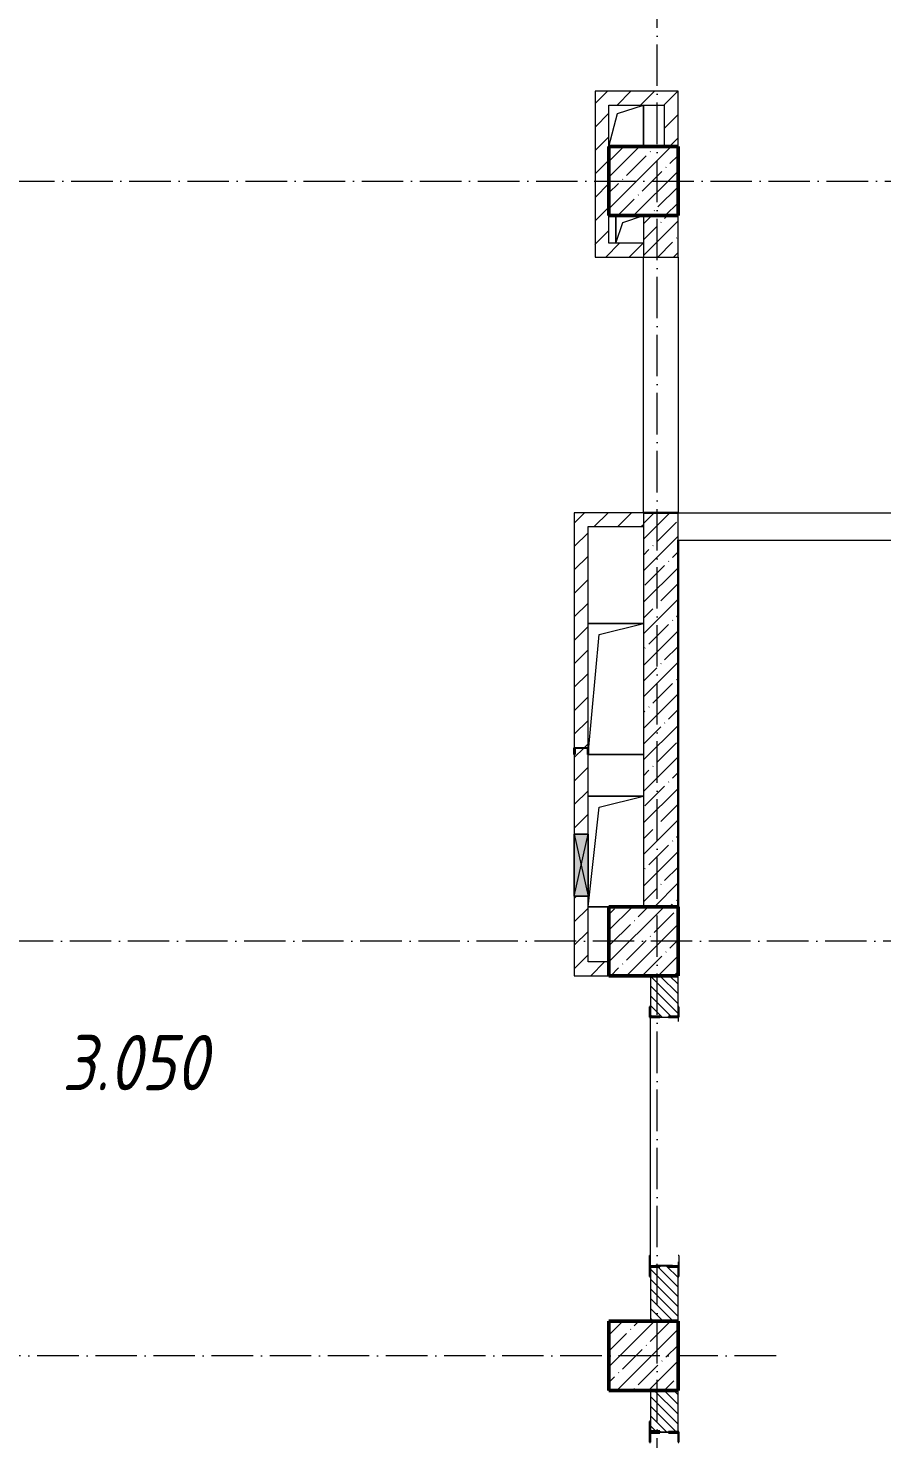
# Model space of a CAD drawing. Header units: millimetres. Extents: x -213536 to 1564669, y -45299 to 942238.
# Drawn here: x 550623 to 556794, y 321162 to 331368 of the extents above; entities that cross this region are included whole.
import ezdxf

# ---------------------------------------------------------------- set-up
doc = ezdxf.new("R2010")
doc.units = ezdxf.units.MM
doc.linetypes.add('50_200_ШТРИХ_1Т_ш5_п1_п1_', pattern=[700, 500, -100, 0, -100])
for name, color, linetype, lineweight in [('3) ЖБ 4м', 3, 'Continuous', 30), ('A-DETL-GENF-OTLN', 7, 'Continuous', 9), ('A-FLOR-____-OTLN', 7, 'Continuous', 9), ('A-GENM-____-MCUT', 7, 'Continuous', 25), ('A-GENM-____-OTLN', 7, 'Continuous', 9), ('A-GENM-____-OTLN-1', 7, 'Continuous', 25), ('A-GLAZ-____-OTLN', 7, 'Continuous', 9), ('A-WALL-____-MCUT-1', 7, 'Continuous', 9), ('A-WALL-____-MCUT-3', 7, 'Continuous', 9), ('A-WALL-____-OTLN', 7, 'Continuous', 9), ('A-WALL-____-PATT-1', 7, 'Continuous', 9), ('A-WALL-FNSH-MCUT-1', 7, 'Continuous', 9), ('I-WALL-____-OTLN', 7, 'Continuous', 9), ('S-COLS-____-MCUT', 7, 'Continuous', 50), ('S-COLS-____-OTLN', 7, 'Continuous', 9), ('S-GRID-____-OTLN-1', 7, '50_200_ШТРИХ_1Т_ш5_п1_п1_', 9), ('Марки помещений', 7, 'Continuous', 9)]:
    doc.layers.add(name, color=color, linetype=linetype, lineweight=lineweight)
doc.styles.add('ISOCPEUR_I_2', font='isocpeui.ttf', dxfattribs={"width": 0.85, "height": 2.3})
pattern_1 = [(45, (549721.47, 286281.11), (-84.8528, 84.8528), [])]
pattern_2 = [(135, (549721.475, 286281.11), (-35.35534, -35.35534), [])]

# ---------------------------------------------------------------- blocks, each defined once
blk = doc.blocks.new('BSC_Колонна _Прямоугольная - 500х500-V54-АР1_План отверстий 3 этажа в осях 1-64_А-ГГ')
at = {"layer": 'S-COLS-____-OTLN'}
h = blk.add_hatch(dxfattribs=at)
h.set_pattern_fill('FP_91', color=256, style=0, pattern_type=2)
h.set_pattern_definition([(45, (-5350, -35481.04), (-114.04925, 114.04925), []), (45, (-5235.95, -35481.04), (-114.04925, 114.04925), [201.613, -40.323, 3.353, -36.97])])
h.paths.add_polyline_path([(-250, -250), (250, -250), (250, 250), (-250, 250)], flags=0)
at = {"layer": 'S-COLS-____-MCUT'}
for p, q in [((250, 250), (-250, 250)), ((-250, 250), (-250, -250)), ((250, -250), (250, 250)), ((-250, -250), (250, -250))]:
    blk.add_line(p, q, dxfattribs=at)
blk = doc.blocks.new('BSC_Колонна _Прямоугольная - 500х500-V56-АР1_План отверстий 3 этажа в осях 1-64_А-ГГ')
at = {"layer": 'S-COLS-____-OTLN'}
h = blk.add_hatch(dxfattribs=at)
h.set_pattern_fill('FP_93', color=256, style=0, pattern_type=2)
h.set_pattern_definition([(45, (-5350, -43981.04), (-114.04925, 114.04925), []), (45, (-5235.95, -43981.04), (-114.04925, 114.04925), [201.613, -40.323, 3.353, -36.97])])
h.paths.add_polyline_path([(-250, -250), (250, -250), (250, 250), (-250, 250)], flags=0)
at = {"layer": 'S-COLS-____-MCUT'}
for p, q in [((250, 250), (-250, 250)), ((-250, 250), (-250, -250)), ((250, -250), (250, 250)), ((-250, -250), (250, -250))]:
    blk.add_line(p, q, dxfattribs=at)
blk = doc.blocks.new('BSC_Колонна _Прямоугольная - 500х500-V121-АР1_План отверстий 3 этажа в осях 1-64_А-ГГ')
at = {"layer": 'S-COLS-____-OTLN'}
h = blk.add_hatch(dxfattribs=at)
h.set_pattern_fill('FP_144', color=256, style=0, pattern_type=2)
h.set_pattern_definition([(45, (-5350, -38481.04), (-114.04925, 114.04925), []), (45, (-5235.95, -38481.04), (-114.04925, 114.04925), [201.613, -40.323, 3.353, -36.97])])
h.paths.add_polyline_path([(-250, -250), (250, -250), (250, 250), (-250, 250), (-250, 94)], flags=0)
at = {"layer": 'S-COLS-____-MCUT'}
for p, q in [((250, 250), (-250, 250)), ((-250, 250), (-250, -250)), ((250, -250), (250, 250)), ((-250, -250), (250, -250))]:
    blk.add_line(p, q, dxfattribs=at)
blk = doc.blocks.new('154_Стойка_СКБ_Уголок - СМ-2480_200-28447058-АР1_План отверстий 3 этажа в осях 1-64_А-ГГ')
at = {"layer": 'A-GENM-____-MCUT'}
for p, q in [((125, 156), (125, 81)), ((200, 156), (125, 156)), ((131, 81), (131, 150)), ((131, 150), (200, 150)), ((200, 150), (200, 156)), ((125, 81), (131, 81)), ((131, 19), (125, 19)), ((125, 19), (125, -56)), ((131, -50), (131, 19)), ((125, -56), (200, -56)), ((200, -50), (131, -50)), ((200, -56), (200, -50))]:
    blk.add_line(p, q, dxfattribs=at)
blk = doc.blocks.new('Стойка_Влож_Полоса боковая - Полоса-28346330-АР1_План отверстий 3 этажа в осях 1-64_А-ГГ')
at = {"layer": 'A-GENM-____-OTLN'}
for p, q in [((-5, -31), (-5, 31)), ((0, 31), (0, -31))]:
    blk.add_line(p, q, dxfattribs=at)
blk = doc.blocks.new('Стойка_Влож_Уголок - Уголок-28346305-АР1_План отверстий 3 этажа в осях 1-64_А-ГГ')
at = {"layer": 'A-GENM-____-MCUT'}
for p, q in [((75, 75), (0, 75)), ((0, 0), (6, 0)), ((6, 69), (75, 69)), ((6, 0), (6, 69)), ((75, 69), (75, 75))]:
    blk.add_line(p, q, dxfattribs=at)
blk = doc.blocks.new('154_Стойка_СКБ_Уголок - СМ-2480_200-28346303-АР1_План отверстий 3 этажа в осях 1-64_А-ГГ')
at = {"layer": 'A-GENM-____-MCUT'}
for p, q in [((125, 156), (125, 81)), ((200, 156), (125, 156)), ((131, 81), (131, 150)), ((131, 150), (200, 150)), ((200, 150), (200, 156)), ((125, 81), (131, 81)), ((131, 19), (125, 19)), ((125, 19), (125, -56)), ((131, -50), (131, 19)), ((125, -56), (200, -56)), ((200, -50), (131, -50)), ((200, -56), (200, -50))]:
    blk.add_line(p, q, dxfattribs=at)
blk = doc.blocks.new('Стойка_Влож_Полоса боковая - Полоса-28213942-АР1_План отверстий 3 этажа в осях 1-64_А-ГГ')
at = {"layer": 'A-GENM-____-OTLN'}
for p, q in [((-5, 60), (0, 60)), ((-5, -60), (-5, 60)), ((0, 31), (0, -31)), ((0, -60), (-5, -60))]:
    blk.add_line(p, q, dxfattribs=at)
blk = doc.blocks.new('Стойка_Влож_Уголок_Опорный - Уголок-28213941-АР1_План отверстий 3 этажа в осях 1-64_А-ГГ')
at = {"layer": 'A-GENM-____-OTLN'}
for p, q in [((-212, -6), (-212, 0)), ((0, 0), (0, -6)), ((-212, -75), (-212, -6)), ((-212, -6), (-206, -6)), ((-212, -75), (-206, -75)), ((-6, -6), (0, -6)), ((-6, -75), (0, -75)), ((0, -6), (0, -75))]:
    blk.add_line(p, q, dxfattribs=at)
blk = doc.blocks.new('Фахверк_СКБ_Уголок - 200_3550-28267367-АР1_План отверстий 3 этажа в осях 1-64_А-ГГ')
at = {"layer": 'A-GENM-____-MCUT'}
for p, q in [((200, 156), (125, 156)), ((125, 156), (125, 81)), ((131, 81), (131, 150)), ((131, 150), (200, 150)), ((200, 150), (200, 156)), ((125, 81), (131, 81)), ((131, 19), (125, 19)), ((125, 19), (125, -56)), ((131, -50), (131, 19)), ((125, -56), (200, -56)), ((200, -50), (131, -50)), ((200, -56), (200, -50))]:
    blk.add_line(p, q, dxfattribs=at)
blk = doc.blocks.new('154_Фахверк_СКБ_Швеллер - Тип_100_3960-28494444-АР1_План отверстий 3 этажа в осях 1-64_А-ГГ')
at = {"layer": 'A-GENM-____-MCUT'}
for p, q in [((125, 50), (175, 50)), ((125, -50), (125, 50)), ((128, 47), (128, -47)), ((175, 47), (128, 47)), ((175, 50), (175, 47)), ((175, -50), (125, -50)), ((128, -47), (175, -47)), ((175, -47), (175, -50))]:
    blk.add_line(p, q, dxfattribs=at)
blk = doc.blocks.new('AR_Отверстие прямоугольное _в плите_ - AR_Отверстие прямоугольное _в плите_-30552819-АР1_План отверстий 3 этажа в осях 1-64_А-ГГ')
at = {"layer": 'A-GENM-____-OTLN'}
for p, q in [((200, 400), (-200, 400)), ((-200, -400), (-120, 320)), ((-120, 320), (200, 400)), ((-200, -400), (-50, -400))]:
    blk.add_line(p, q, dxfattribs=at)
blk = doc.blocks.new('AR_Отверстие прямоугольное _в плите_ - AR_Отверстие прямоугольное _в плите_-30552675-АР1_План отверстий 3 этажа в осях 1-64_А-ГГ')
at = {"layer": 'A-GENM-____-OTLN'}
for p, q in [((200, 475), (-200, 475)), ((-120, 395), (200, 475)), ((-200, -475), (-120, 395)), ((-200, -475), (200, -475))]:
    blk.add_line(p, q, dxfattribs=at)
blk = doc.blocks.new('AR_Отверстие прямоугольное _в плите_ - AR_Отверстие прямоугольное _в плите_-V200-АР1_План отверстий 3 этажа в осях 1-64_А-ГГ')
at = {"layer": 'A-GENM-____-OTLN'}
for p, q in [((-100, 100), (-100, -100)), ((-100, -100), (-50, 50)), ((-50, 50), (100, 100))]:
    blk.add_line(p, q, dxfattribs=at)
blk = doc.blocks.new('AR_Отверстие прямоугольное _в плите_ - AR_Отверстие прямоугольное _в плите_-V203-АР1_План отверстий 3 этажа в осях 1-64_А-ГГ')
at = {"layer": 'A-GENM-____-OTLN'}
for p, q in [((-63, 88), (125, 150)), ((125, -150), (125, 150)), ((-125, -150), (-63, 88))]:
    blk.add_line(p, q, dxfattribs=at)
blk = doc.blocks.new('AR_Отверстие прямоугольное _в стене__БезПР - AR_Отверстие прямоугольное _в стене__БезПР-36899468-АР1_План отверстий 3 этажа в осях 1-64_А-ГГ')
at = {"layer": 'A-GLAZ-____-OTLN'}
blk.add_hatch(color=256, dxfattribs=at).paths.add_polyline_path([(-225, -50), (225, -50), (225, 50), (-225, 50)], flags=0)
at = {"layer": 'A-DETL-GENF-OTLN'}
for p, q in [((-225, -50), (-225, 50)), ((-225, 50), (225, 50)), ((225, 50), (-225, -50)), ((-225, 50), (225, -50)), ((225, 50), (-225, 50)), ((-225, 50), (-225, -50)), ((225, 50), (225, -50)), ((225, -50), (225, 50)), ((225, -50), (-225, -50)), ((-225, -50), (225, -50))]:
    blk.add_line(p, q, dxfattribs=at)
at = {"layer": 'A-GLAZ-____-OTLN'}
blk.add_line((225, 50), (-225, 50), dxfattribs=at)

msp = doc.modelspace()

# ---------------------------------------------------------------- hatches: boundary and pattern name
at = {"layer": 'A-WALL-____-PATT-1'}
h = msp.add_hatch(dxfattribs=at)
h.set_pattern_fill('FP_4', color=256, style=0, pattern_type=2)
h.set_pattern_definition(pattern_1)
h.paths.add_polyline_path([(554721.5, 329812.2), (554821.5, 329812.2), (554821.5, 330912.2), (554721.5, 330912.2), (554721.5, 330012.2)], flags=0)
h = msp.add_hatch(dxfattribs=at)
h.set_pattern_fill('FP_4', color=256, style=0, pattern_type=2)
h.set_pattern_definition(pattern_1)
h.paths.add_polyline_path([(555221.5, 330812.2), (555221.5, 330912.2), (554821.5, 330912.2), (554821.5, 330812.2)], flags=0)
h = msp.add_hatch(dxfattribs=at)
h.set_pattern_fill('FP_4', color=256, style=0, pattern_type=2)
h.set_pattern_definition(pattern_1)
h.paths.add_polyline_path([(555321.5, 330512.2), (555321.5, 330912.2), (555221.5, 330912.2), (555221.5, 330512.2)], flags=0)
h = msp.add_hatch(dxfattribs=at)
h.set_pattern_fill('FP_38', color=256, style=0, pattern_type=2)
h.set_pattern_definition([(45, (549721.47, 286281.11), (-114.04925, 114.04925), []), (45, (549835.52, 286281.11), (-114.04925, 114.04925), [201.612, -40.322, 3.353, -36.97])])
h.paths.add_polyline_path([(555071.5, 325012.2), (555321.5, 325012.2), (555321.5, 327862.2), (555071.5, 327862.2)], flags=0)
h.paths.add_polyline_path([(555321.5, 329712.2), (555321.5, 330012.2), (555071.5, 330012.2), (555071.5, 329712.2)], flags=0)
h = msp.add_hatch(dxfattribs=at)
h.set_pattern_fill('FP_4', color=256, style=0, pattern_type=2)
h.set_pattern_definition(pattern_1)
h.paths.add_polyline_path([(555071.5, 329712.2), (555071.5, 329812.2), (554721.5, 329812.2), (554721.5, 329712.2)], flags=0)
h = msp.add_hatch(dxfattribs=at)
h.set_pattern_fill('FP_4', color=256, style=0, pattern_type=2)
h.set_pattern_definition(pattern_1)
h.paths.add_polyline_path([(555071.5, 327762.2), (555071.5, 327862.2), (554571.5, 327862.2), (554571.5, 327762.2), (554671.5, 327762.2)], flags=0)
h = msp.add_hatch(dxfattribs=at)
h.set_pattern_fill('FP_4', color=256, style=0, pattern_type=2)
h.set_pattern_definition(pattern_1)
h.paths.add_polyline_path([(554571.5, 324612.2), (554671.5, 324612.2), (554671.5, 325087.2), (554571.5, 325087.2), (554571.5, 324856.5)], flags=0)
h.paths.add_polyline_path([(554668.5, 325537.2), (554671.5, 325537.2), (554671.5, 326112.2), (554668.5, 326112.2), (554668.5, 326159.2), (554574.5, 326159.2), (554574.5, 326112.2), (554571.5, 326112.2), (554571.5, 325537.2), (554574.5, 325537.2)], flags=0)
h.paths.add_polyline_path([(554571.5, 326162.2), (554671.5, 326162.2), (554671.5, 327762.2), (554571.5, 327762.2)], flags=0)
h = msp.add_hatch(dxfattribs=at)
h.set_pattern_fill('FP_4', color=256, style=0, pattern_type=2)
h.set_pattern_definition(pattern_1)
h.paths.add_polyline_path([(554821.5, 324512.2), (554821.5, 324612.2), (554571.5, 324612.2), (554571.5, 324512.2)], flags=0)
h = msp.add_hatch(dxfattribs=at)
h.set_pattern_fill('FP_6', color=256, style=0, pattern_type=2)
h.set_pattern_definition(pattern_2)
h.paths.add_polyline_path([(555281.5, 322012.2), (555321.5, 322012.2), (555321.5, 322406.2), (555252.5, 322406.2), (555252.5, 322412.2), (555190.5, 322412.2), (555190.5, 322406.2), (555121.5, 322406.2), (555121.5, 322012.2), (555161.5, 322012.2)], flags=0)
h.paths.add_polyline_path([(555190.5, 324212.2), (555252.5, 324212.2), (555252.5, 324218.2), (555321.5, 324218.2), (555321.5, 324512.2), (555121.5, 324512.2), (555121.5, 324218.2), (555190.5, 324218.2)], flags=0)
h = msp.add_hatch(dxfattribs=at)
h.set_pattern_fill('FP_6', color=256, style=0, pattern_type=2)
h.set_pattern_definition(pattern_2)
h.paths.add_polyline_path([(555321.5, 319012.2), (555321.5, 320312.2), (555121.5, 320312.2), (555121.5, 319012.2)], flags=0)
h.paths.add_polyline_path([(555161.5, 321212.2), (555321.5, 321212.2), (555321.5, 321512.2), (555121.5, 321512.2), (555121.5, 321212.2)], flags=0)

# ---------------------------------------------------------------- linework, layer by layer
at = {"layer": '3) ЖБ 4м'}
for points in [[(555321.5, 330012.2), (555321.5, 330512.2)], [(555321.5, 327862.2), (555071.5, 327862.2)], [(555321.5, 324512.2), (555321.5, 327664.2)], [(554821.5, 324512.2), (555121.5, 324512.2)], [(555121.5, 322012.2), (554821.5, 322012.2), (554821.5, 321512.2), (555135.6, 321512.2)], [(555321.5, 321512.2), (555321.5, 322012.2)]]:
    msp.add_lwpolyline(points, dxfattribs=at)
at = {"layer": 'A-FLOR-____-OTLN'}
for p, q in [((555071.5, 330812.2), (555071.5, 330512.2)), ((554871.5, 329812.2), (554871.5, 330012.2)), ((554671.5, 327062.2), (555071.5, 327062.2)), ((555071.5, 326112.2), (554671.5, 326112.2)), ((554671.5, 325812.2), (555071.5, 325812.2)), ((554821.5, 325012.2), (554671.5, 325012.2))]:
    msp.add_line(p, q, dxfattribs=at)
at = {"layer": 'A-WALL-____-MCUT-1'}
for p, q in [((555071.5, 330012.2), (555071.5, 329712.2)), ((555321.5, 329712.2), (555321.5, 330012.2)), ((555071.5, 329712.2), (555321.5, 329712.2)), ((555321.5, 327862.2), (555071.5, 327862.2)), ((555071.5, 327862.2), (555071.5, 325012.2)), ((555321.5, 325012.2), (555321.5, 327862.2))]:
    msp.add_line(p, q, dxfattribs=at)
at = {"layer": 'A-WALL-____-MCUT-3'}
for p, q in [((555121.5, 324512.2), (555121.5, 324287.2)), ((555321.5, 324287.2), (555321.5, 324512.2)), ((555190.5, 324212.2), (555252.5, 324212.2)), ((555121.5, 322337.2), (555121.5, 322012.2)), ((555321.5, 322012.2), (555321.5, 322337.2)), ((555121.5, 321512.2), (555121.5, 321212.2)), ((555321.5, 321212.2), (555321.5, 321512.2))]:
    msp.add_line(p, q, dxfattribs=at)
at = {"layer": 'A-WALL-____-OTLN'}
for p, q in [((555071.5, 327862.2), (555071.5, 329712.2)), ((555321.5, 329712.2), (555321.5, 327862.2))]:
    msp.add_line(p, q, dxfattribs=at)
at = {"layer": 'A-WALL-FNSH-MCUT-1'}
for p, q in [((554721.5, 330912.2), (554721.5, 329712.2)), ((555321.5, 330912.2), (554721.5, 330912.2)), ((555321.5, 330512.2), (555321.5, 330912.2)), ((554821.5, 330512.2), (554821.5, 330812.2)), ((554821.5, 330812.2), (555221.5, 330812.2)), ((555221.5, 330812.2), (555221.5, 330512.2)), ((554821.5, 329812.2), (554821.5, 330012.2)), ((555071.5, 329812.2), (554821.5, 329812.2)), ((554721.5, 329712.2), (555071.5, 329712.2)), ((554571.5, 327862.2), (554571.5, 326162.2)), ((555071.5, 327862.2), (554571.5, 327862.2)), ((554671.5, 326162.2), (554671.5, 327762.2)), ((554671.5, 327762.2), (555071.5, 327762.2)), ((554571.5, 326112.2), (554571.5, 325537.2)), ((554671.5, 325537.2), (554671.5, 326112.2)), ((554571.5, 325087.2), (554571.5, 324512.2)), ((554671.5, 324612.2), (554671.5, 325087.2)), ((554821.5, 324612.2), (554671.5, 324612.2)), ((554571.5, 324512.2), (554821.5, 324512.2))]:
    msp.add_line(p, q, dxfattribs=at)
at = {"layer": 'I-WALL-____-OTLN'}
for p, q in [((555321.5, 327862.2), (559621.5, 327862.2)), ((559621.5, 327662.2), (555321.5, 327662.2)), ((555121.5, 322412.2), (555121.5, 324212.2)), ((555321.5, 324212.2), (555321.5, 324182.2)), ((555321.5, 322442.2), (555321.5, 322412.2))]:
    msp.add_line(p, q, dxfattribs=at)
at = {"layer": 'S-GRID-____-OTLN-1', "color": 251, "ltscale": 0.6, "true_color": 0x636466}
for p, q in [((555171.5, 281798.5), (555171.5, 336162.1)), ((545052.7, 330262.2), (576429.2, 330262.2)), ((576429.2, 324762.2), (545052.7, 324762.2)), ((556030, 321762.2), (545052.7, 321762.2))]:
    msp.add_line(p, q, dxfattribs=at)

# ---------------------------------------------------------------- block references
at = {"layer": 'A-GENM-____-OTLN'}
for name, p in [('AR_Отверстие прямоугольное _в плите_ - AR_Отверстие прямоугольное _в плите_-V203-АР1_План отверстий 3 этажа в осях 1-64_А-ГГ', (554946.5, 330662.2)), ('AR_Отверстие прямоугольное _в плите_ - AR_Отверстие прямоугольное _в плите_-V200-АР1_План отверстий 3 этажа в осях 1-64_А-ГГ', (554971.5, 329912.2)), ('AR_Отверстие прямоугольное _в плите_ - AR_Отверстие прямоугольное _в плите_-30552675-АР1_План отверстий 3 этажа в осях 1-64_А-ГГ', (554871.5, 326587.2)), ('AR_Отверстие прямоугольное _в плите_ - AR_Отверстие прямоугольное _в плите_-30552819-АР1_План отверстий 3 этажа в осях 1-64_А-ГГ', (554871.5, 325412.2))]:
    msp.add_blockref(name, p, dxfattribs=at)
for name, p, rotation in [('Стойка_Влож_Уголок_Опорный - Уголок-28213941-АР1_План отверстий 3 этажа в осях 1-64_А-ГГ', (555115.5, 322412.2), 180), ('Стойка_Влож_Полоса боковая - Полоса-28213942-АР1_План отверстий 3 этажа в осях 1-64_А-ГГ', (555221.5, 322412.2), 269.9999999999999), ('Стойка_Влож_Уголок - Уголок-28346305-АР1_План отверстий 3 этажа в осях 1-64_А-ГГ', (555190.5, 321212.2), 89.99999999999991), ('Стойка_Влож_Полоса боковая - Полоса-28346330-АР1_План отверстий 3 этажа в осях 1-64_А-ГГ', (555221.5, 321212.2), 89.99999999999991)]:
    msp.add_blockref(name, p, dxfattribs=dict(at, rotation=rotation))
at = {"layer": 'A-GENM-____-OTLN-1'}
for name, p, rotation in [('154_Фахверк_СКБ_Швеллер - Тип_100_3960-28494444-АР1_План отверстий 3 этажа в осях 1-64_А-ГГ', (554621.5, 326287.2), 270), ('Фахверк_СКБ_Уголок - 200_3550-28267367-АР1_План отверстий 3 этажа в осях 1-64_А-ГГ', (555271.5, 324087.2), 89.99999999999991), ('154_Стойка_СКБ_Уголок - СМ-2480_200-28346303-АР1_План отверстий 3 этажа в осях 1-64_А-ГГ', (555171.5, 322537.2), 269.9999999999999), ('154_Стойка_СКБ_Уголок - СМ-2480_200-28447058-АР1_План отверстий 3 этажа в осях 1-64_А-ГГ', (555171.5, 321337.2), 269.9999999999999)]:
    msp.add_blockref(name, p, dxfattribs=dict(at, rotation=rotation))
at = {"layer": 'A-GLAZ-____-OTLN', "rotation": 90}
msp.add_blockref('AR_Отверстие прямоугольное _в стене__БезПР - AR_Отверстие прямоугольное _в стене__БезПР-36899468-АР1_План отверстий 3 этажа в осях 1-64_А-ГГ', (554621.5, 325312.2), dxfattribs=at)
at = {"layer": 'S-COLS-____-OTLN'}
for name, p in [('BSC_Колонна _Прямоугольная - 500х500-V56-АР1_План отверстий 3 этажа в осях 1-64_А-ГГ', (555071.5, 330262.2)), ('BSC_Колонна _Прямоугольная - 500х500-V121-АР1_План отверстий 3 этажа в осях 1-64_А-ГГ', (555071.5, 324762.2)), ('BSC_Колонна _Прямоугольная - 500х500-V54-АР1_План отверстий 3 этажа в осях 1-64_А-ГГ', (555071.5, 321762.2))]:
    msp.add_blockref(name, p, dxfattribs=at)

# ---------------------------------------------------------------- texts
at = {"layer": 'Марки помещений', "color": 114, "true_color": 0x139b48, "insert": (550867.3, 324084), "char_height": 400, "width": 785.654, "attachment_point": 1, "style": 'ISOCPEUR_I_2'}
msp.add_mtext('3.050', dxfattribs=at)

doc.saveas('drawing.dxf')
